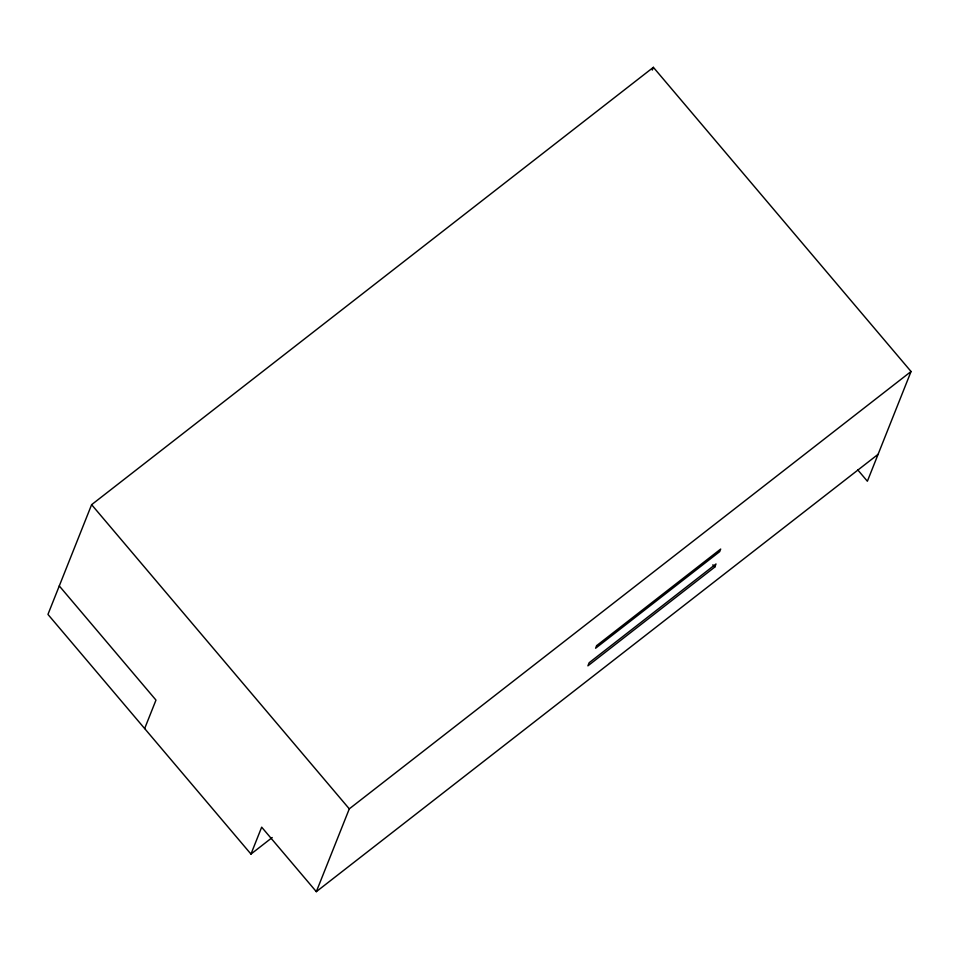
<?xml version="1.0" encoding="UTF-8"?>
<svg xmlns="http://www.w3.org/2000/svg" width="959" height="959" viewBox="0 0 959 959"><rect width="100%" height="100%" fill="white"/><g stroke="black" fill="none" stroke-linecap="round" stroke-linejoin="round"><path stroke-width="1.44" d="M857.79 469.922L867.38 481.238L911.05 371.505L653.379 67.334L91.62 504.674L47.95 614.407L250.97 854.073L272.212 837.531M144.653 728.564L155.981 700.094L59.278 585.937M250.97 854.073L261.675 827.161L316.326 891.666L878.096 454.326M316.326 891.666L349.292 808.857L911.05 371.505M652.288 70.079L653.379 67.334M714.767 567.081L716.001 563.976L589.162 662.729L587.915 665.834L714.767 567.081L712.861 564.815M91.62 504.674L349.292 808.857M596.63 645.647L595.599 648.236L719.658 551.653L720.689 549.063L596.63 645.647"/></g></svg>
